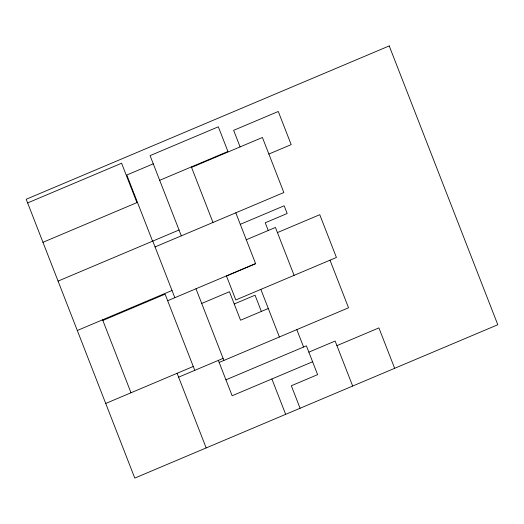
<?xml version="1.0" encoding="UTF-8"?>
<svg xmlns="http://www.w3.org/2000/svg" width="524" height="524" viewBox="0 0 524 524"><rect width="100%" height="100%" fill="white"/><g stroke="black" fill="none" stroke-linecap="round" stroke-linejoin="round"><path stroke-width="0.79" d="M27.628 202.932L121.601 163.233L136.934 202.605M153.277 163.829L126.801 175.009L152.576 241.178M159.689 180.308L227.933 151.482L218.325 126.801L150.08 155.628L181.317 235.839M191.548 167.411L262.413 137.478L283.851 192.524L155.065 246.928M42.961 242.304L137.465 202.382M268.864 154.049L291.18 144.624L278.27 111.481L233.645 130.332L240.097 146.903M58.066 281.1L179.044 229.997M240.293 224.324L284.165 205.788L287.172 213.504L265.236 222.772L268.236 230.481M246.3 239.75L275.441 227.442L294.095 275.349M277.438 232.584L319.764 214.702L336.421 257.474L235.813 299.97L226.486 276.017L255.627 263.703L235.807 212.816M77.303 330.487L172.023 290.479M102.842 320.459L165.106 294.154L194.771 370.344M167.66 300.73L255.581 263.592M201.701 303.448L229.447 291.724L240.549 320.216L268.295 308.498M234.228 303.992L255.05 295.195L261.371 311.42M105.717 403.454L193.264 366.466M178.619 377.169L223.093 358.383M219.163 362.431L348.532 307.784L329.996 260.186M225.936 379.828L306.396 345.84L317.616 374.647L291.324 385.749L300.088 408.255M308.852 352.148L335.137 341.039L352.665 386.044M336.925 345.637L378.911 327.906L394.644 368.306M312.599 361.77L232.139 395.758L218.364 360.381M296.813 329.629L303.586 347.026M260.854 289.392L279.39 336.991M191.358 166.927L212.986 222.458M271.891 378.97L285.665 414.346M195.983 288.77L223.892 360.433M152.785 241.092L174.833 297.704M177.105 373.291L206.168 447.928M102.593 319.804L131.007 392.771M389.221 45.916L26.2 199.264L134.779 478.084L497.8 324.736L389.221 45.916"/></g></svg>
